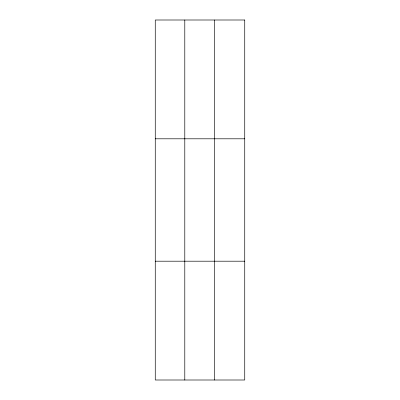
<?xml version="1.0" encoding="UTF-8"?>
<svg xmlns="http://www.w3.org/2000/svg" width="400" height="400" viewBox="0 0 400 400"><rect width="100%" height="100%" fill="white"/><g stroke="black" fill="none" stroke-linecap="round" stroke-linejoin="round"><path stroke-width="0.6" d="M184.79 380L184.79 20M214.315 380L214.315 20M155.265 138.8L244.735 138.8M155.265 261.2L244.735 261.2M244.735 20L244.735 380L155.265 380L155.265 20L244.735 20"/></g></svg>
